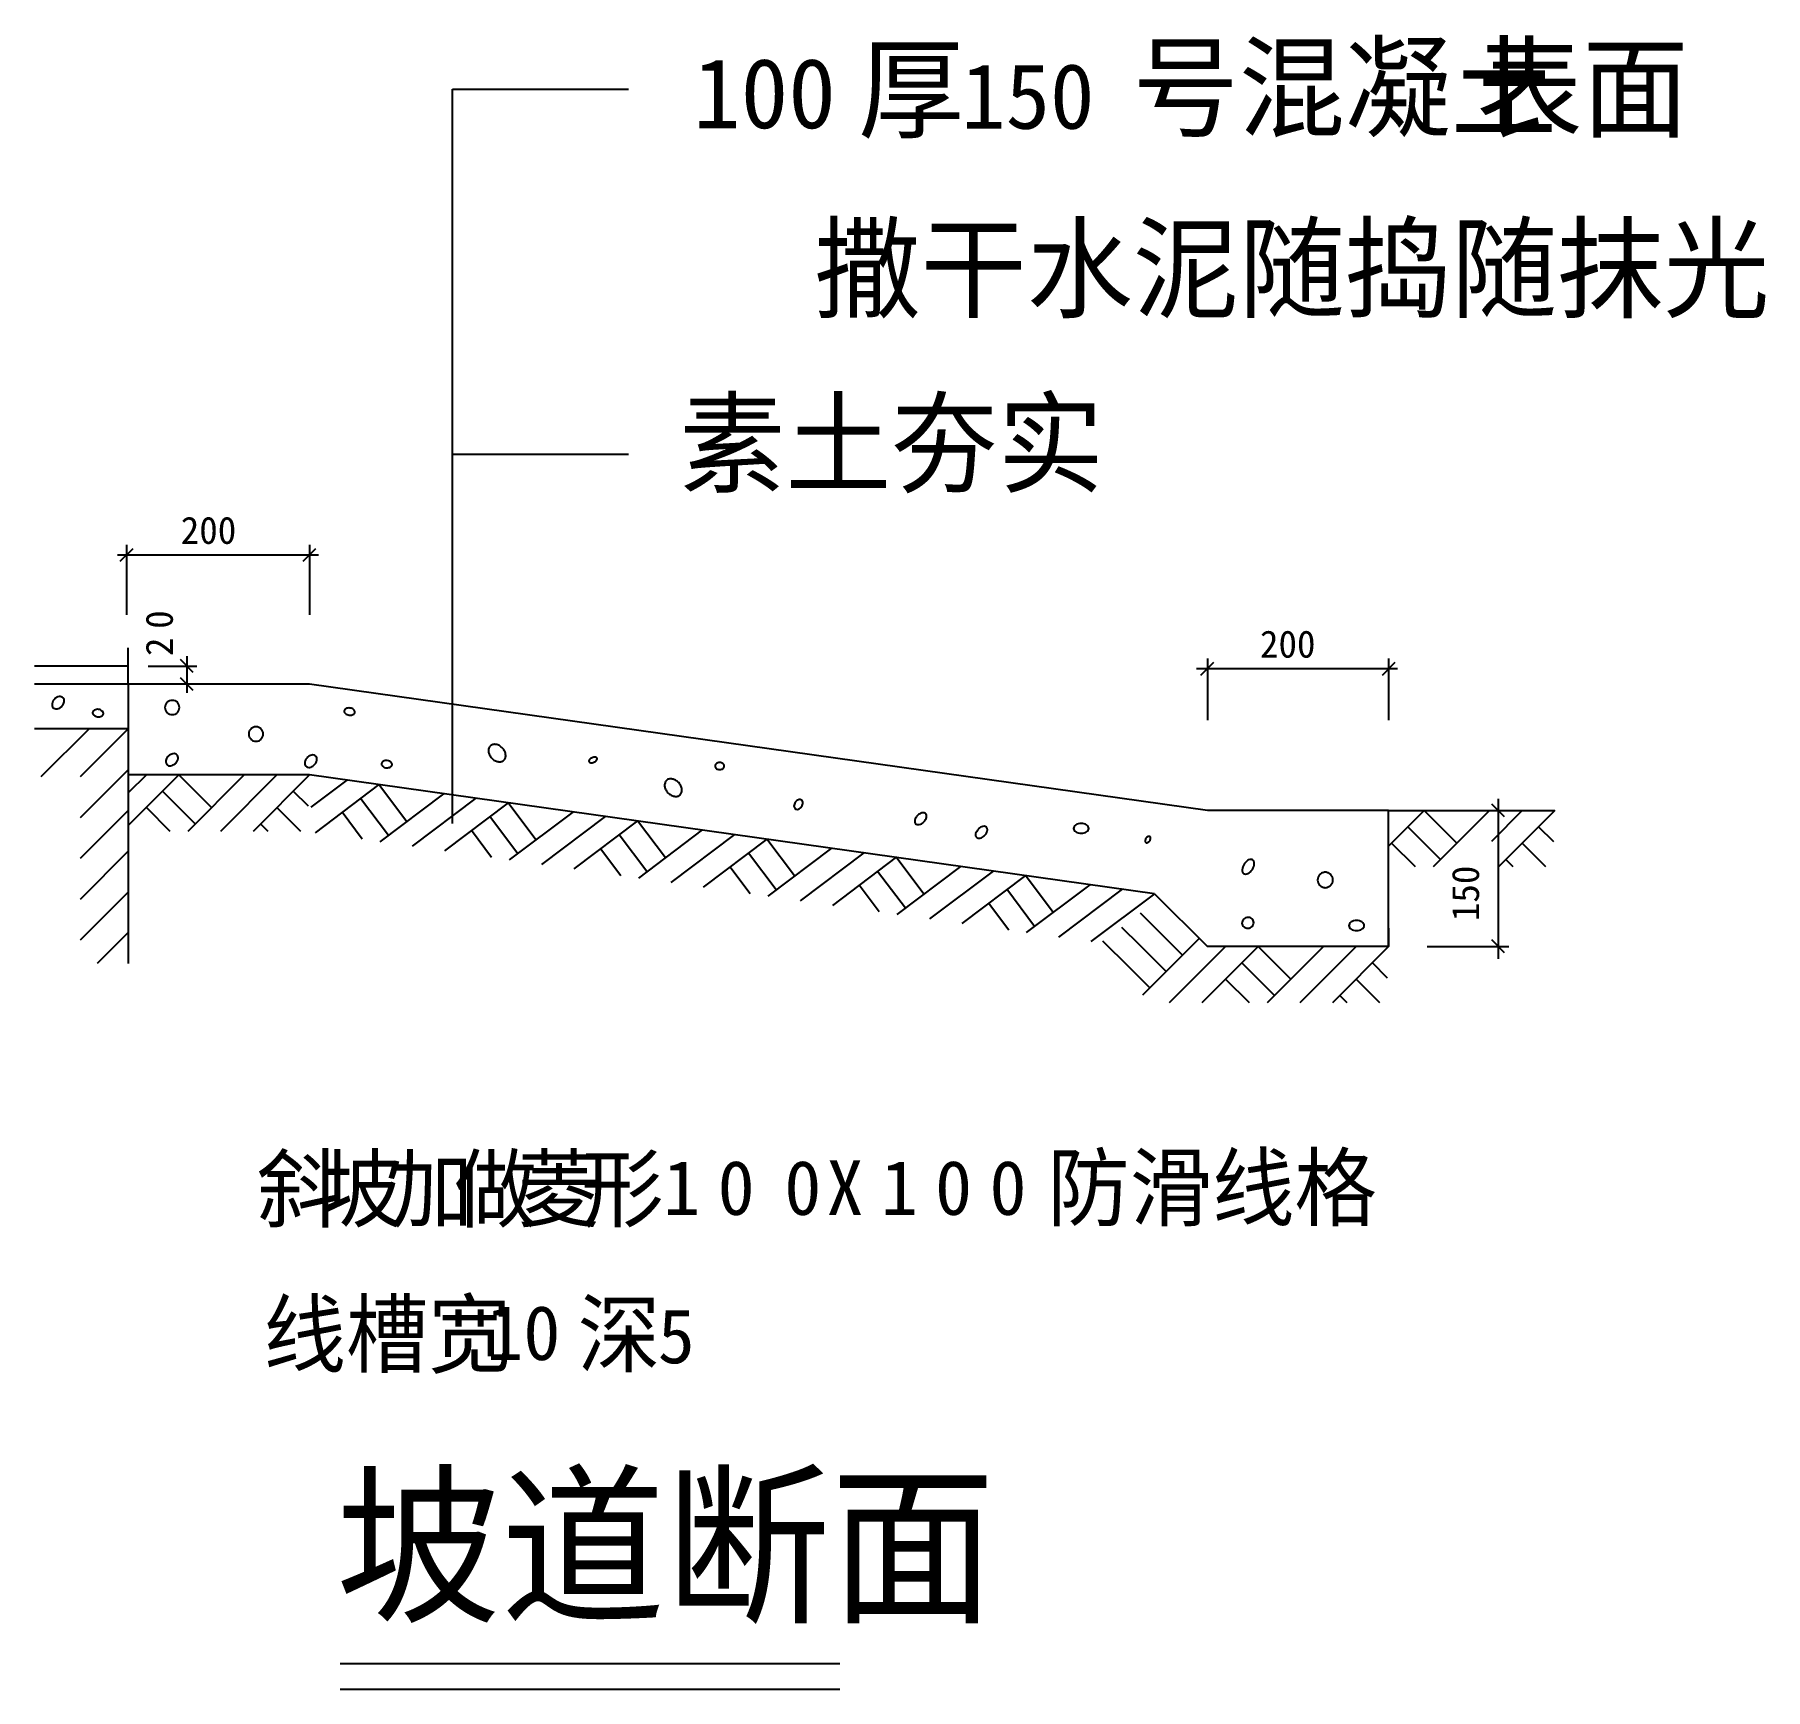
# Model space of a CAD drawing. Header units: metres. Extents: x 352.7 to 416.3, y 306.1 to 366.9.
import ezdxf

# ---------------------------------------------------------------- set-up
doc = ezdxf.new("R2010")
doc.units = ezdxf.units.M

msp = doc.modelspace()

# ---------------------------------------------------------------- linework, layer by layer
for p, q in [((368.1, 364.9), (374.56, 364.9)), ((368.1, 342.35), (368.1, 364.9)), ((368.1, 351.5), (374.56, 351.5)), ((356.12, 348.17), (356.12, 345.59)), ((362.84, 348.17), (362.84, 345.59)), ((355.78, 347.8), (363.17, 347.8)), ((356.18, 343.71), (356.18, 344.38)), ((356.18, 343.71), (352.74, 343.71)), ((356.91, 343.71), (358.7, 343.71)), ((358.33, 344.08), (358.33, 342.73)), ((395.44, 343.62), (402.82, 343.62)), ((395.84, 343.99), (395.84, 341.72)), ((402.5, 343.99), (402.5, 341.72)), ((368.1, 337.93), (368.1, 342.35)), ((354.74, 341.4), (352.97, 339.64)), ((356.18, 341.4), (354.41, 339.64)), ((356.18, 339.9), (354.41, 338.14)), ((358.04, 339.71), (356.18, 337.85)), ((356.85, 339.71), (356.18, 339.05)), ((359.24, 338.51), (358.04, 339.71)), ((360.44, 339.71), (358.37, 337.64)), ((361.64, 339.71), (359.57, 337.64)), ((362.84, 339.71), (360.77, 337.64)), ((358.64, 337.92), (357.44, 339.11)), ((362.8, 338.56), (362.24, 339.11)), ((364.21, 339.52), (362.89, 338.53)), ((365.39, 339.36), (363.05, 337.59)), ((366.41, 338), (365.39, 339.36)), ((367.77, 339.02), (365.43, 337.26)), ((356.18, 338.4), (354.41, 336.64)), ((357.72, 337.64), (356.85, 338.51)), ((362.52, 337.64), (361.64, 338.51)), ((365.74, 337.49), (364.71, 338.85)), ((368.96, 338.86), (366.61, 337.09)), ((370.14, 338.69), (367.8, 336.92)), ((371.16, 337.33), (370.14, 338.69)), ((403.81, 338.41), (402.5, 337.1)), ((405.01, 337.21), (403.81, 338.41)), ((406.21, 338.41), (404.14, 336.34)), ((407.41, 338.41), (406.28, 337.27)), ((406.53, 338.84), (406.53, 332.96)), ((408.61, 338.41), (406.54, 336.34)), ((361.32, 337.64), (361.04, 337.92)), ((364.78, 337.35), (364.04, 338.34)), ((370.49, 336.82), (369.47, 338.18)), ((372.52, 338.35), (370.18, 336.59)), ((372.52, 338.35), (370.18, 336.59)), ((373.71, 338.19), (371.37, 336.42)), ((374.89, 338.02), (372.55, 336.26)), ((375.92, 336.67), (374.89, 338.02)), ((404.41, 336.61), (403.21, 337.81)), ((408.57, 337.25), (408.01, 337.81)), ((369.53, 336.68), (368.79, 337.67)), ((375.24, 336.16), (374.22, 337.51)), ((377.27, 337.69), (374.93, 335.92)), ((378.46, 337.52), (376.12, 335.76)), ((379.65, 337.35), (377.31, 335.59)), ((379.65, 337.35), (377.31, 335.59)), ((380.67, 336), (379.65, 337.35)), ((403.49, 336.34), (402.61, 337.21)), ((408.28, 336.34), (407.41, 337.21)), ((356.18, 336.91), (354.41, 335.14)), ((374.28, 336.01), (373.54, 337)), ((379.99, 335.49), (378.97, 336.84)), ((382.02, 337.02), (379.68, 335.26)), ((383.21, 336.85), (380.87, 335.09)), ((384.4, 336.69), (382.06, 334.92)), ((385.42, 335.33), (384.4, 336.69)), ((407.08, 336.34), (406.81, 336.61)), ((379.03, 335.35), (378.29, 336.33)), ((384.74, 334.82), (383.72, 336.17)), ((386.77, 336.35), (384.43, 334.59)), ((386.77, 336.35), (384.43, 334.59)), ((387.96, 336.18), (385.62, 334.42)), ((389.15, 336.02), (386.81, 334.25)), ((390.17, 334.66), (389.15, 336.02)), ((356.18, 335.41), (354.41, 333.64)), ((383.78, 334.68), (383.04, 335.66)), ((389.49, 334.15), (388.47, 335.51)), ((391.52, 335.68), (389.18, 333.92)), ((392.71, 335.52), (390.37, 333.75)), ((393.9, 335.35), (391.56, 333.59)), ((388.54, 334.01), (387.79, 335)), ((393.95, 334.06), (393.38, 334.63)), ((393.35, 333.46), (392.7, 334.11)), ((394.92, 333.09), (393.95, 334.06)), ((356.18, 333.92), (355.04, 332.78)), ((392.97, 332.64), (392, 333.61)), ((394.32, 332.49), (393.35, 333.46)), ((395.53, 333.7), (393.45, 331.62)), ((396.5, 333.41), (394.43, 331.34)), ((397.7, 333.41), (395.63, 331.34)), ((398.9, 332.21), (397.7, 333.41)), ((400.1, 333.41), (398.03, 331.34)), ((401.3, 333.41), (399.23, 331.34)), ((402.5, 333.41), (400.43, 331.34)), ((403.91, 333.41), (406.91, 333.41)), ((398.3, 331.61), (397.1, 332.81)), ((402.46, 332.25), (401.9, 332.81)), ((393.72, 331.89), (392.97, 332.64)), ((397.38, 331.34), (396.5, 332.21)), ((402.17, 331.34), (401.3, 332.21)), ((400.98, 331.34), (400.7, 331.61)), ((382.33, 306.12), (363.97, 306.12))]:
    msp.add_line(p, q)
for points in [[(355.89, 347.56), (356.36, 348.03)], [(362.61, 347.56), (363.08, 348.03)], [(356.18, 343.05), (356.18, 343.71)], [(358.57, 343.48), (358.1, 343.95)], [(395.6, 343.38), (396.07, 343.85)], [(402.27, 343.38), (402.74, 343.85)], [(356.18, 343.05), (352.74, 343.05)], [(362.84, 343.05), (356.18, 343.05)], [(356.18, 343.05), (356.18, 332.78)], [(358.57, 342.81), (358.1, 343.28)], [(395.84, 338.41), (362.84, 343.05)], [(356.18, 341.4), (352.74, 341.4)], [(362.84, 339.71), (356.18, 339.71)], [(393.9, 335.35), (362.84, 339.71)], [(402.5, 338.41), (395.84, 338.41)], [(402.5, 338.41), (408.61, 338.41)], [(402.5, 333.41), (402.5, 338.41)], [(406.76, 338.17), (406.29, 338.64)], [(393.9, 335.35), (395.84, 333.41)], [(402.5, 334.08), (402.5, 333.41)], [(402.5, 333.41), (395.84, 333.41)], [(406.76, 333.18), (406.29, 333.65)], [(382.33, 307.06), (363.97, 307.06)]]:
    msp.add_lwpolyline(points)
for points in [[(353.47, 342.5, 0.07), (353.41, 342.42, 0.08), (353.38, 342.33, 0.11), (353.39, 342.24, 0.13), (353.42, 342.18, 0.13), (353.48, 342.15, 0.11), (353.57, 342.14, 0.08), (353.65, 342.17, 0.07), (353.74, 342.23, 0.07), (353.8, 342.32, 0.08), (353.83, 342.4, 0.11), (353.82, 342.49, 0.13), (353.79, 342.55, 0.13), (353.72, 342.58, 0.11), (353.64, 342.59, 0.08), (353.55, 342.56, 0.07), (353.47, 342.5, 0.07)], [(357.8, 342.45, 0.1), (357.7, 342.43, 0.1), (357.61, 342.38, 0.1), (357.55, 342.29, 0.1), (357.53, 342.19, 0.1), (357.55, 342.09, 0.1), (357.61, 342, 0.1), (357.7, 341.95, 0.1), (357.8, 341.93, 0.1), (357.9, 341.95, 0.1), (357.99, 342, 0.1), (358.04, 342.09, 0.1), (358.06, 342.19, 0.1), (358.04, 342.29, 0.1), (357.99, 342.38, 0.1), (357.9, 342.43, 0.1), (357.8, 342.45, 0.1)], [(355.09, 342.12, 0.07), (355.01, 342.12, 0.08), (354.94, 342.09, 0.11), (354.89, 342.05, 0.14), (354.87, 342.01, 0.14), (354.88, 341.96, 0.11), (354.92, 341.91, 0.08), (354.98, 341.87, 0.07), (355.05, 341.85, 0.07), (355.13, 341.85, 0.08), (355.2, 341.87, 0.11), (355.25, 341.91, 0.14), (355.27, 341.96, 0.14), (355.26, 342.01, 0.11), (355.22, 342.06, 0.08), (355.16, 342.1, 0.07), (355.09, 342.12, 0.07)], [(364.33, 342.17, 0.07), (364.25, 342.17, 0.08), (364.19, 342.15, 0.11), (364.14, 342.11, 0.14), (364.12, 342.07, 0.14), (364.12, 342.02, 0.11), (364.16, 341.97, 0.08), (364.22, 341.93, 0.07), (364.3, 341.91, 0.07), (364.38, 341.91, 0.08), (364.44, 341.93, 0.11), (364.49, 341.97, 0.14), (364.51, 342.02, 0.14), (364.5, 342.07, 0.11), (364.46, 342.12, 0.08), (364.41, 342.15, 0.07), (364.33, 342.17, 0.07)], [(360.87, 341.48, 0.1), (360.77, 341.46, 0.1), (360.69, 341.4, 0.1), (360.63, 341.32, 0.1), (360.61, 341.21, 0.1), (360.63, 341.11, 0.1), (360.69, 341.03, 0.1), (360.77, 340.97, 0.1), (360.87, 340.95, 0.1), (360.98, 340.97, 0.1), (361.06, 341.03, 0.1), (361.12, 341.11, 0.1), (361.14, 341.21, 0.1), (361.12, 341.32, 0.1), (361.06, 341.4, 0.1), (360.98, 341.46, 0.1), (360.87, 341.48, 0.1)], [(357.65, 340.4, 0.07), (357.59, 340.32, 0.08), (357.56, 340.24, 0.11), (357.57, 340.15, 0.13), (357.6, 340.09, 0.13), (357.66, 340.05, 0.11), (357.75, 340.05, 0.08), (357.83, 340.08, 0.07), (357.92, 340.14, 0.07), (357.98, 340.22, 0.08), (358.01, 340.31, 0.11), (358, 340.39, 0.13), (357.97, 340.45, 0.13), (357.91, 340.49, 0.11), (357.82, 340.49, 0.08), (357.74, 340.46, 0.07), (357.65, 340.4, 0.07)], [(362.76, 340.35, 0.07), (362.7, 340.27, 0.08), (362.67, 340.18, 0.11), (362.67, 340.1, 0.13), (362.71, 340.03, 0.13), (362.77, 340, 0.11), (362.86, 339.99, 0.08), (362.94, 340.02, 0.07), (363.02, 340.09, 0.07), (363.09, 340.17, 0.08), (363.11, 340.25, 0.11), (363.11, 340.34, 0.13), (363.07, 340.4, 0.13), (363.01, 340.44, 0.11), (362.93, 340.44, 0.08), (362.84, 340.41, 0.07), (362.76, 340.35, 0.07)], [(369.49, 340.78, 0.13), (369.43, 340.69, 0.11), (369.42, 340.57, 0.09), (369.46, 340.45, 0.08), (369.54, 340.33, 0.08), (369.65, 340.24, 0.09), (369.77, 340.2, 0.11), (369.89, 340.2, 0.13), (369.98, 340.25, 0.13), (370.04, 340.34, 0.11), (370.05, 340.46, 0.09), (370.02, 340.58, 0.08), (369.93, 340.7, 0.08), (369.82, 340.79, 0.09), (369.7, 340.83, 0.11), (369.58, 340.83, 0.13), (369.49, 340.78, 0.13)], [(373.23, 340.34, 0.06), (373.17, 340.31, 0.07), (373.13, 340.28, 0.11), (373.11, 340.23, 0.16), (373.11, 340.2, 0.16), (373.13, 340.18, 0.11), (373.18, 340.16, 0.07), (373.23, 340.16, 0.06), (373.29, 340.18, 0.06), (373.35, 340.21, 0.07), (373.39, 340.25, 0.11), (373.41, 340.29, 0.16), (373.41, 340.32, 0.16), (373.39, 340.35, 0.11), (373.35, 340.36, 0.07), (373.29, 340.36, 0.06), (373.23, 340.34, 0.06)], [(365.7, 340.24, 0.07), (365.62, 340.24, 0.08), (365.56, 340.22, 0.11), (365.51, 340.18, 0.14), (365.49, 340.13, 0.14), (365.49, 340.08, 0.11), (365.53, 340.03, 0.08), (365.59, 339.99, 0.07), (365.67, 339.97, 0.07), (365.75, 339.98, 0.08), (365.81, 340, 0.11), (365.86, 340.04, 0.14), (365.88, 340.08, 0.14), (365.87, 340.13, 0.11), (365.84, 340.18, 0.08), (365.78, 340.22, 0.07), (365.7, 340.24, 0.07)], [(377.92, 340.17, 0.08), (377.85, 340.16, 0.09), (377.8, 340.13, 0.1), (377.76, 340.09, 0.12), (377.75, 340.04, 0.12), (377.76, 339.99, 0.1), (377.8, 339.94, 0.09), (377.85, 339.92, 0.08), (377.92, 339.91, 0.08), (377.98, 339.92, 0.09), (378.03, 339.94, 0.1), (378.07, 339.99, 0.12), (378.08, 340.04, 0.12), (378.07, 340.09, 0.1), (378.03, 340.13, 0.09), (377.98, 340.16, 0.08), (377.92, 340.17, 0.08)], [(375.96, 339.51, 0.13), (375.91, 339.42, 0.11), (375.89, 339.3, 0.09), (375.93, 339.18, 0.08), (376.01, 339.06, 0.08), (376.13, 338.97, 0.09), (376.25, 338.93, 0.11), (376.37, 338.93, 0.13), (376.46, 338.98, 0.13), (376.51, 339.07, 0.11), (376.53, 339.19, 0.09), (376.49, 339.31, 0.08), (376.41, 339.43, 0.08), (376.29, 339.52, 0.09), (376.17, 339.56, 0.11), (376.05, 339.56, 0.13), (375.96, 339.51, 0.13)], [(380.69, 338.71, 0.07), (380.66, 338.64, 0.08), (380.64, 338.57, 0.11), (380.66, 338.51, 0.13), (380.69, 338.47, 0.13), (380.74, 338.45, 0.11), (380.81, 338.45, 0.08), (380.87, 338.49, 0.07), (380.92, 338.55, 0.07), (380.96, 338.62, 0.08), (380.97, 338.68, 0.11), (380.96, 338.75, 0.13), (380.92, 338.79, 0.13), (380.87, 338.81, 0.11), (380.81, 338.8, 0.08), (380.75, 338.77, 0.07), (380.69, 338.71, 0.07)], [(385.18, 338.22, 0.06), (385.12, 338.14, 0.08), (385.09, 338.05, 0.11), (385.09, 337.97, 0.15), (385.11, 337.92, 0.15), (385.17, 337.89, 0.11), (385.25, 337.89, 0.08), (385.33, 337.92, 0.06), (385.42, 337.99, 0.06), (385.48, 338.07, 0.08), (385.51, 338.15, 0.11), (385.51, 338.24, 0.15), (385.48, 338.29, 0.15), (385.43, 338.32, 0.11), (385.35, 338.32, 0.08), (385.27, 338.28, 0.06), (385.18, 338.22, 0.06)], [(387.42, 337.72, 0.06), (387.36, 337.64, 0.08), (387.32, 337.56, 0.11), (387.32, 337.48, 0.15), (387.35, 337.42, 0.15), (387.41, 337.39, 0.11), (387.49, 337.39, 0.08), (387.57, 337.43, 0.06), (387.65, 337.49, 0.06), (387.72, 337.57, 0.08), (387.75, 337.66, 0.11), (387.75, 337.74, 0.15), (387.72, 337.79, 0.15), (387.67, 337.82, 0.11), (387.59, 337.82, 0.08), (387.5, 337.79, 0.06), (387.42, 337.72, 0.06)], [(391.2, 337.57, 0.07), (391.31, 337.58, 0.08), (391.4, 337.62, 0.11), (391.46, 337.68, 0.14), (391.48, 337.75, 0.14), (391.46, 337.81, 0.11), (391.4, 337.88, 0.08), (391.31, 337.92, 0.07), (391.2, 337.93, 0.07), (391.09, 337.92, 0.08), (391, 337.88, 0.11), (390.94, 337.81, 0.14), (390.92, 337.75, 0.14), (390.94, 337.68, 0.11), (391, 337.62, 0.08), (391.09, 337.58, 0.07), (391.2, 337.57, 0.07)], [(393.58, 337.39, 0.06), (393.56, 337.34, 0.08), (393.55, 337.3, 0.11), (393.55, 337.25, 0.15), (393.57, 337.23, 0.15), (393.6, 337.22, 0.11), (393.64, 337.23, 0.08), (393.68, 337.25, 0.06), (393.72, 337.29, 0.06), (393.74, 337.33, 0.08), (393.75, 337.38, 0.11), (393.75, 337.42, 0.15), (393.73, 337.44, 0.15), (393.7, 337.45, 0.11), (393.66, 337.45, 0.08), (393.62, 337.43, 0.06), (393.58, 337.39, 0.06)], [(397.19, 336.44, 0.06), (397.14, 336.33, 0.07), (397.12, 336.23, 0.11), (397.13, 336.14, 0.15), (397.17, 336.09, 0.15), (397.24, 336.07, 0.11), (397.33, 336.09, 0.07), (397.41, 336.15, 0.06), (397.49, 336.24, 0.06), (397.54, 336.35, 0.07), (397.56, 336.45, 0.11), (397.55, 336.54, 0.15), (397.5, 336.59, 0.15), (397.44, 336.61, 0.11), (397.35, 336.59, 0.07), (397.27, 336.53, 0.06), (397.19, 336.44, 0.06)], [(400.17, 336.14, 0.1), (400.06, 336.11, 0.1), (399.97, 336.05, 0.1), (399.91, 335.96, 0.1), (399.89, 335.85, 0.1), (399.91, 335.75, 0.1), (399.97, 335.66, 0.1), (400.06, 335.6, 0.1), (400.17, 335.57, 0.1), (400.28, 335.6, 0.1), (400.37, 335.66, 0.1), (400.43, 335.75, 0.1), (400.45, 335.85, 0.1), (400.43, 335.96, 0.1), (400.37, 336.05, 0.1), (400.28, 336.11, 0.1), (400.17, 336.14, 0.1)], [(397.41, 334.1, 0.09), (397.48, 334.15, 0.1), (397.52, 334.21, 0.1), (397.54, 334.29, 0.11), (397.52, 334.37, 0.11), (397.48, 334.43, 0.1), (397.41, 334.47, 0.1), (397.33, 334.48, 0.09), (397.24, 334.46, 0.09), (397.18, 334.41, 0.1), (397.13, 334.34, 0.1), (397.11, 334.26, 0.11), (397.13, 334.19, 0.11), (397.18, 334.13, 0.1), (397.25, 334.09, 0.1), (397.33, 334.08, 0.09), (397.41, 334.1, 0.09)], [(401.32, 334, 0.07), (401.43, 334.01, 0.08), (401.52, 334.05, 0.11), (401.58, 334.11, 0.14), (401.6, 334.18, 0.14), (401.58, 334.24, 0.11), (401.52, 334.31, 0.08), (401.43, 334.35, 0.07), (401.32, 334.36, 0.07), (401.21, 334.35, 0.08), (401.12, 334.31, 0.11), (401.06, 334.24, 0.14), (401.04, 334.18, 0.14), (401.06, 334.11, 0.11), (401.12, 334.05, 0.08), (401.21, 334.01, 0.07), (401.32, 334, 0.07)]]:
    msp.add_lwpolyline(points, format="xyb")

# ---------------------------------------------------------------- texts
for s, height, p in [('厚', 3, (383, 363.4)), ('号混凝土', 3, (393.09, 363.47)), ('表面', 3, (405.72, 363.45)), ('100', 2.57, (376.94, 363.47)), ('150', 2.4, (386.79, 363.45)), ('撒干水泥随捣随抹光', 3, (381.4, 356.82)), ('素土夯实', 3, (376.43, 350.39)), ('200', 1, (358.11, 348.2)), ('200', 1, (397.77, 344.02)), ('斜', 2.33, (360.91, 323.34)), ('坡', 2.33, (363.24, 323.34)), ('加', 2.33, (365.83, 323.34)), ('做', 2.33, (368.17, 323.34)), ('菱', 2.33, (370.5, 323.34)), ('形', 2.33, (372.83, 323.34)), ('防滑线格', 2.33, (389.95, 323.39)), ('1', 2, (375.84, 323.55)), ('0', 2, (377.84, 323.55)), ('0', 2, (380.29, 323.55)), ('X', 2, (381.84, 323.55)), ('1', 2, (383.84, 323.55)), ('0', 2, (385.83, 323.55)), ('0', 2, (387.83, 323.55)), ('线槽宽 ', 2.33, (361.15, 318.01)), ('深', 2.33, (372.7, 318.01)), ('10', 2, (369.34, 318.22)), ('5', 2, (375.64, 318.1)), ('坡道断面', 4.66, (363.81, 309.06))]:
    msp.add_text(s, height=height).set_placement(p)
for s, p in [('0', (357.82, 345.08)), ('2', (357.82, 344.08)), ('150', (405.82, 334.34))]:
    msp.add_text(s, height=1, rotation=90).set_placement(p)

doc.saveas('drawing.dxf')
